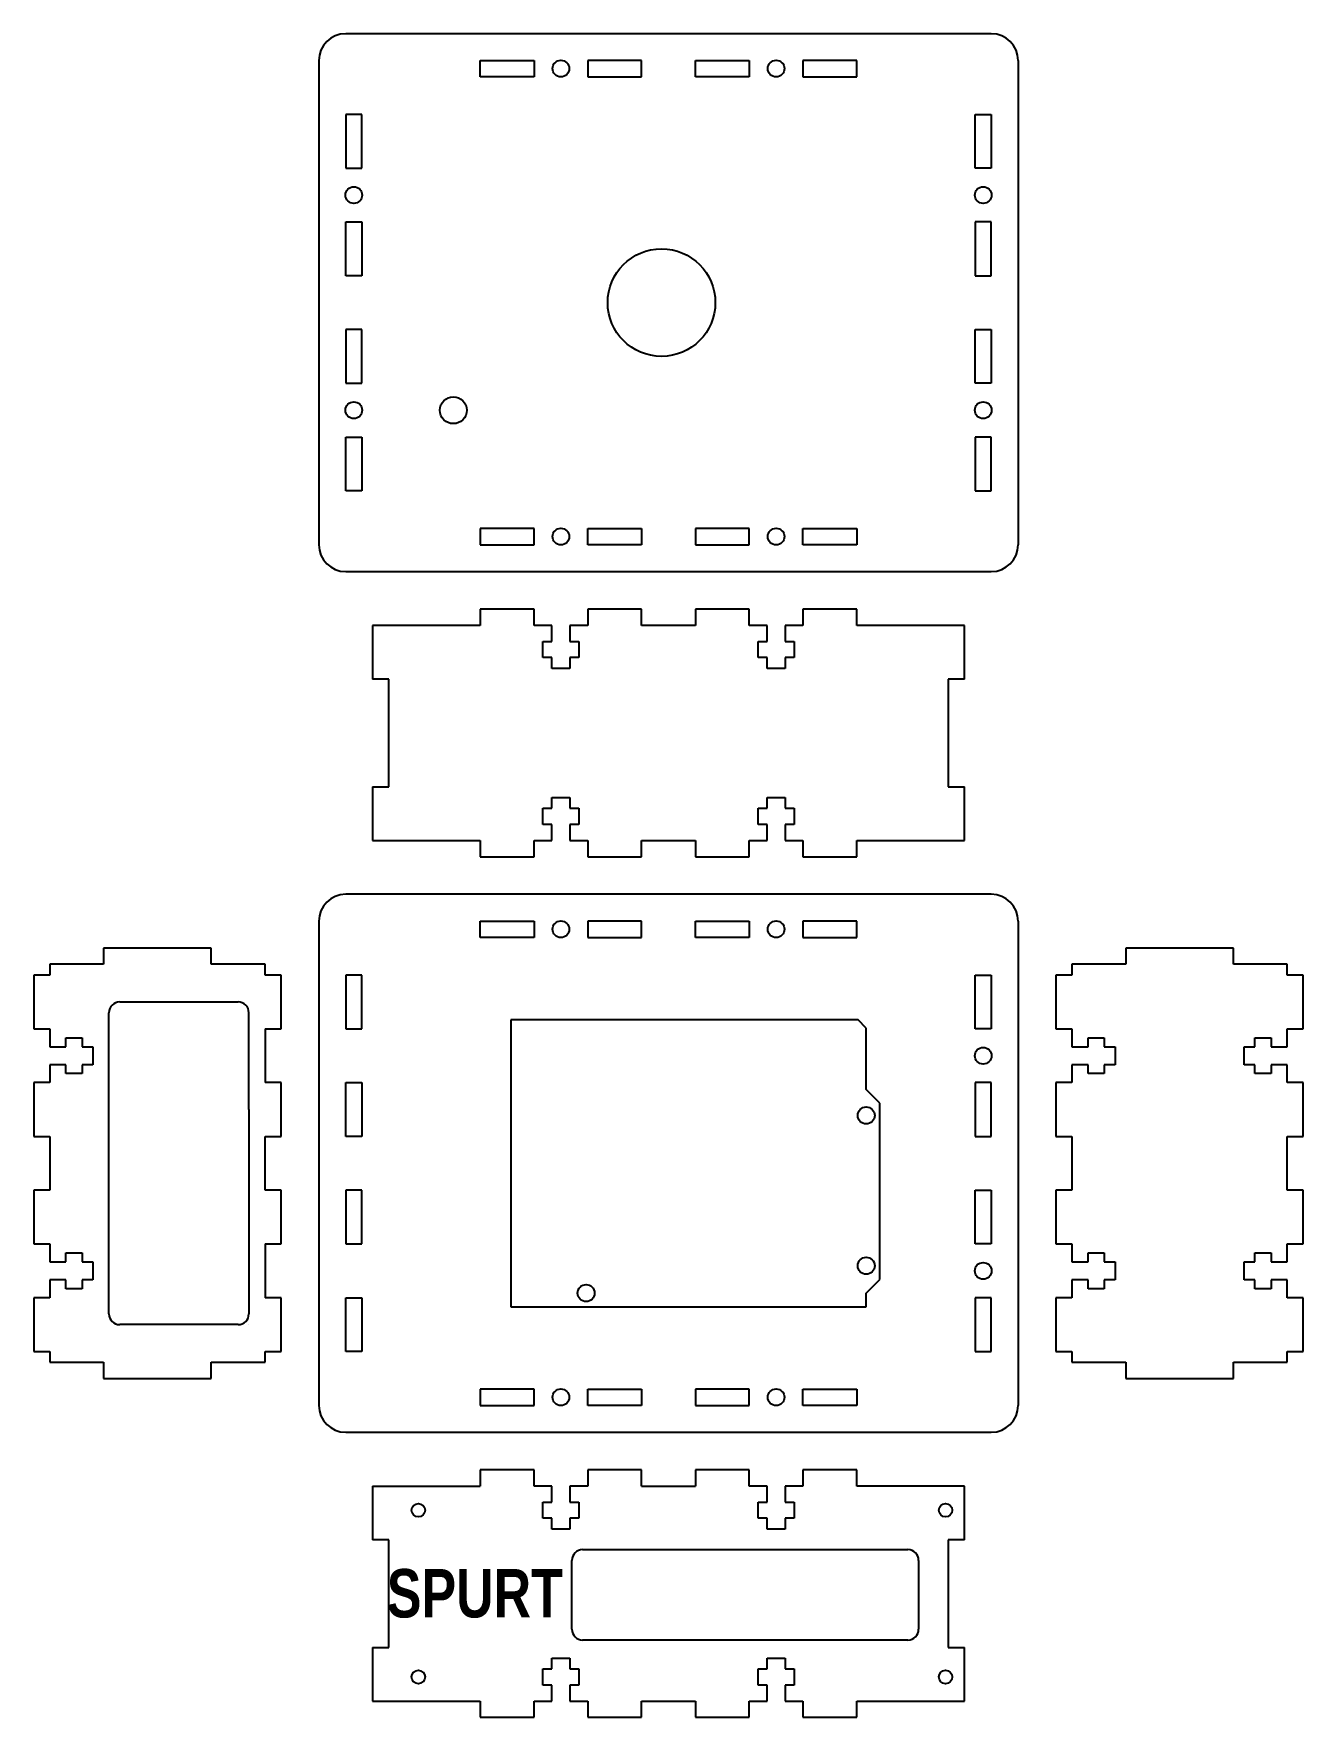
# Model space of a CAD drawing. Header units: millimetres. Extents: x 47 to 283, y 47 to 360.
import ezdxf

# ---------------------------------------------------------------- set-up
doc = ezdxf.new("R2010")
doc.units = ezdxf.units.MM
doc.layers.get('0').update_dxf_attribs({"lineweight": 25, "true_color": 0xffffff})
for name, color, linetype, lineweight, true_color in [('Cut', 5, 'Continuous', 25, 0x0000ff), ('HeavyFill', 178, 'Continuous', 25, 0x000000), ('LightEngrave', 6, 'Continuous', 25, 0xff00ff)]:
    doc.layers.add(name, color=color, linetype=linetype, lineweight=lineweight, true_color=true_color)
doc.styles.add('textstyle0', font='')
doc.styles.get('textstyle0').set_extended_font_data('Impact', bold=True)

# ---------------------------------------------------------------- blocks, each defined once
blk = doc.blocks.new('Arduino')
at = {"layer": 'Cut'}
for centre in [(31.75, 8.89), (31.75, -19.05), (-20.32, -24.13)]:
    blk.add_circle(centre, 1.587, dxfattribs=at)
at = {"layer": 'LightEngrave'}
for p, q in [((30.226, 26.67), (-34.29, 26.67)), ((-34.29, 26.67), (-34.29, -26.67)), ((31.75, 25.146), (30.226, 26.67)), ((31.75, 13.716), (31.75, 25.146)), ((34.29, 11.176), (31.75, 13.716)), ((34.29, -21.59), (34.29, 11.176)), ((31.75, -24.13), (34.29, -21.59)), ((31.75, -26.67), (31.75, -24.13)), ((-34.29, -26.67), (-34.29, -26.67)), ((-34.29, -26.67), (31.75, -26.67))]:
    blk.add_line(p, q, dxfattribs=at)
blk = doc.blocks.new('LCD')
at = {"layer": 'Cut'}
for p, q in [((33.04, 26.18), (93.49, 26.18)), ((31.04, 11.37), (31.04, 24.18)), ((95.49, 24.18), (95.49, 11.37)), ((93.49, 9.37), (33.04, 9.37))]:
    blk.add_line(p, q, dxfattribs=at)
for centre in [(2.5, 33.5), (100.5, 33.5), (2.5, 2.5), (100.5, 2.5)]:
    blk.add_circle(centre, 1.25, dxfattribs=at)
for centre, start, end in [((33.04, 24.18), 90, 180), ((93.49, 24.18), 0, 90), ((33.04, 11.37), 180, 270), ((93.49, 11.37), 270, 0)]:
    blk.add_arc(centre, 2, start, end, dxfattribs=at)
blk = doc.blocks.new('Slot')
at = {"layer": 'Cut'}
for p, q in [((-5, 3), (-15, 3)), ((-15, 3), (-15, 0)), ((-15, 0), (-5, 0)), ((-5, 0), (-5, 3)), ((5, 0), (5, 3)), ((5, 3), (15, 3)), ((15, 0), (5, 0)), ((15, 3), (15, 0))]:
    blk.add_line(p, q, dxfattribs=at)
blk.add_circle((0, 1.5), 1.55, dxfattribs=at)
blk = doc.blocks.new('Tab')
at = {"layer": 'Cut'}
for p, q in [((13.33, 9), (13.33, 11)), ((13.33, 11), (16.67, 11)), ((16.67, 11), (16.67, 9)), ((11.67, 6), (11.67, 9)), ((11.67, 9), (13.33, 9)), ((16.67, 9), (18.33, 9)), ((18.33, 9), (18.33, 6)), ((13.33, 6), (11.67, 6)), ((13.33, 3), (13.33, 6)), ((18.33, 6), (16.67, 6)), ((16.67, 6), (16.67, 3)), ((0, 3), (0, 0)), ((0, 0), (10, 0)), ((10, 0), (10, 3)), ((10, 3), (13.33, 3)), ((16.67, 3), (20, 3)), ((20, 3), (20, 0)), ((20, 0), (30, 0)), ((30, 0), (30, 3))]:
    blk.add_line(p, q, dxfattribs=at)
blk = doc.blocks.new('LongSlot')
at = {"layer": 'Cut'}
for p, q in [((0, 10), (-3, 10)), ((-3, 10), (-3, -10)), ((-3, -10), (0, -10))]:
    blk.add_line(p, q, dxfattribs=at)
blk = doc.blocks.new('LongTab')
at = {"layer": 'Cut'}
for p, q in [((-20, 3), (-10, 3)), ((-10, 3), (-10, 0)), ((10, 0), (10, 3)), ((10, 3), (20, 3))]:
    blk.add_line(p, q, dxfattribs=at)

msp = doc.modelspace()

# ---------------------------------------------------------------- linework, layer by layer
at = {"layer": 'Cut'}
for p, q in [((225, 360), (105, 360)), ((100, 355), (100, 265)), ((230, 355), (230, 265)), ((105, 260), (225, 260)), ((110, 250), (110, 240)), ((130, 250), (110, 250)), ((143.33, 250), (140, 250)), ((150, 250), (146.67, 250)), ((170, 250), (160, 250)), ((183.33, 250), (180, 250)), ((190, 250), (186.67, 250)), ((220, 250), (200, 250)), ((220, 240), (220, 250)), ((110, 220), (110, 210)), ((220, 210), (220, 220)), ((110, 210), (130, 210)), ((140, 210), (143.33, 210)), ((146.67, 210), (150, 210)), ((160, 210), (170, 210)), ((180, 210), (183.33, 210)), ((186.67, 210), (190, 210)), ((200, 210), (220, 210)), ((225, 200), (105, 200)), ((100, 195), (100, 105)), ((230, 195), (230, 105)), ((80, 190), (60, 190)), ((270, 190), (250, 190)), ((50, 187), (50, 185)), ((90, 185), (90, 187)), ((93, 185), (90, 185)), ((93, 175), (93, 185)), ((108, 185), (105, 185)), ((105, 185), (105, 175)), ((108, 175), (108, 185)), ((240, 187), (240, 185)), ((280, 185), (280, 187)), ((63, 180), (85, 180)), ((61, 160), (61, 178)), ((87, 160), (87, 178)), ((50, 175), (50, 171.67)), ((90, 175), (93, 175)), ((90, 175), (90, 165)), ((105, 175), (108, 175)), ((240, 175), (240, 171.67)), ((280, 171.67), (280, 175)), ((240, 168.33), (240, 165)), ((280, 165), (280, 168.33)), ((93, 165), (90, 165)), ((93, 155), (93, 165)), ((105, 165), (108, 165)), ((105, 155), (105, 165)), ((108, 165), (108, 155)), ((61, 122), (61, 160)), ((87, 160), (87, 122)), ((50, 155), (50, 145)), ((90, 145), (90, 155)), ((90, 155), (93, 155)), ((108, 155), (105, 155)), ((240, 155), (240, 145)), ((280, 145), (280, 155)), ((93, 145), (90, 145)), ((93, 135), (93, 145)), ((108, 145), (105, 145)), ((105, 145), (105, 135)), ((108, 135), (108, 145)), ((90, 135), (93, 135)), ((90, 135), (90, 125)), ((105, 135), (108, 135)), ((240, 135), (240, 131.67)), ((280, 131.67), (280, 135)), ((50, 134), (50, 131.67)), ((240, 128.33), (240, 125)), ((280, 125), (280, 128.33)), ((93, 125), (90, 125)), ((93, 115), (93, 125)), ((105, 125), (108, 125)), ((105, 115), (105, 125)), ((108, 125), (108, 115)), ((85, 120), (63, 120)), ((87, 120), (87, 120)), ((50, 115), (50, 114)), ((50, 114), (50, 113)), ((50, 114), (50, 114)), ((90, 114), (90, 115)), ((90, 115), (93, 115)), ((90, 113), (90, 114)), ((108, 115), (105, 115)), ((240, 115), (240, 113)), ((280, 113), (280, 115)), ((60, 110), (80, 110)), ((250, 110), (270, 110)), ((265, 110), (265, 110)), ((105, 100), (225, 100)), ((110, 90), (110, 80)), ((110, 90), (130, 90)), ((143.33, 90), (140, 90)), ((150, 90), (146.67, 90)), ((160, 90), (170, 90)), ((183.33, 90), (180, 90)), ((190, 90), (186.67, 90)), ((220, 90), (200, 90)), ((220, 80), (220, 90)), ((110, 60), (110, 50)), ((220, 50), (220, 60)), ((110, 50), (130, 50)), ((140, 50), (143.33, 50)), ((146.67, 50), (150, 50)), ((160, 50), (170, 50)), ((180, 50), (183.33, 50)), ((186.67, 50), (190, 50)), ((200, 50), (220, 50))]:
    msp.add_line(p, q, dxfattribs=at)
for centre, radius in [((163.7, 310), 10), ((125, 290), 2.5)]:
    msp.add_circle(centre, radius, dxfattribs=at)
for centre, radius, start, end in [((105, 355), 5, 90, 180), ((225, 355), 5, 0, 90), ((105, 265), 5, 180, 270), ((225, 265), 5, 270, 0), ((105, 195), 5, 90, 180), ((225, 195), 5, 0, 90), ((63, 178), 2, 90, 180), ((85, 178), 2, 0, 90), ((63, 122), 2, 180, 270), ((85, 122), 2, 270, 0), ((105, 105), 5, 180, 270), ((225, 105), 5, 270, 0)]:
    msp.add_arc(centre, radius, start, end, dxfattribs=at)

# ---------------------------------------------------------------- block references
for name, p in [('Arduino', (170, 150)), ('Slot', (145, 105))]:
    msp.add_blockref(name, p)
at = {"layer": 'Cut', "rotation": 180}
for name, p in [('LongSlot', (110, 230)), ('LongTab', (70, 190)), ('LongTab', (260, 190)), ('Tab', (160, 93)), ('LongSlot', (110, 70))]:
    msp.add_blockref(name, p, dxfattribs=at)
at = {"layer": 'Cut'}
for name, p in [('LongSlot', (220, 230)), ('LongTab', (70, 110)), ('LongTab', (260, 110)), ('LCD', (116, 52)), ('LongSlot', (220, 70))]:
    msp.add_blockref(name, p, dxfattribs=at)
at = {"layer": 'HeavyFill'}
for name, p, rotation in [('Slot', (145, 355), 180), ('Slot', (185, 355), 180), ('Slot', (105, 330), 270), ('Slot', (225, 330), 90), ('Slot', (105, 290), 270), ('Slot', (225, 290), 90), ('Tab', (160, 253), 180), ('Tab', (200, 253), 180), ('Slot', (145, 195), 180), ('Slot', (185, 195), 180), ('Tab', (47, 185), 270), ('Slot', (225, 170), 90), ('Tab', (237, 185), 270), ('Tab', (283, 155), 90), ('Tab', (47, 145), 270), ('Slot', (225, 130), 90), ('Tab', (237, 145), 270), ('Tab', (283, 115), 90), ('Tab', (200, 93), 180)]:
    msp.add_blockref(name, p, dxfattribs=dict(at, rotation=rotation))
for name, p in [('Slot', (145, 265)), ('Slot', (185, 265)), ('Tab', (130, 207)), ('Tab', (170, 207)), ('Slot', (185, 105)), ('Tab', (130, 47)), ('Tab', (170, 47))]:
    msp.add_blockref(name, p, dxfattribs=at)

# ---------------------------------------------------------------- texts
at = {"layer": 'HeavyFill', "insert": (129, 70), "char_height": 9, "attachment_point": 5, "style": 'textstyle0'}
msp.add_mtext('SPURT\\pALERT', dxfattribs=at)

doc.saveas('drawing.dxf')
